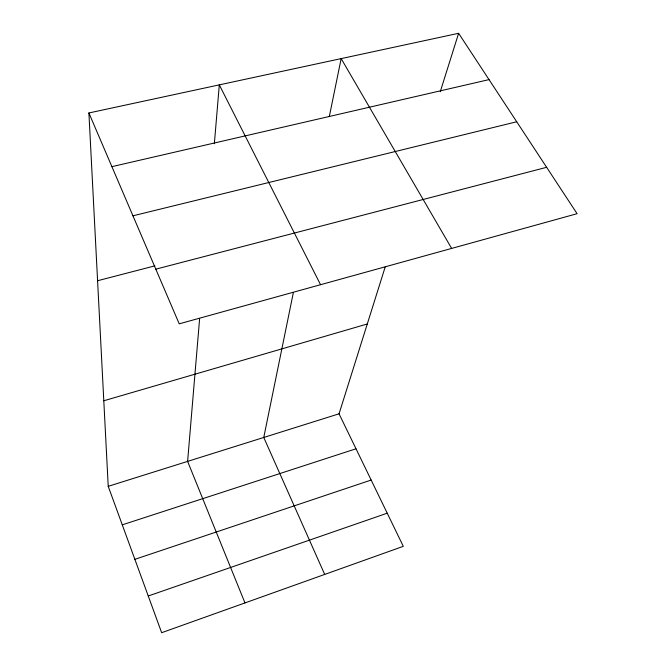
<?xml version="1.0" encoding="UTF-8"?>
<svg xmlns="http://www.w3.org/2000/svg" width="666" height="666" viewBox="0 0 666 666"><rect width="100%" height="100%" fill="white"/><g stroke="black" fill="none" stroke-linecap="round" stroke-linejoin="round"><path stroke-width="1" d="M199.634 318.473L187.604 461.388L244.971 602.921M214.352 143.739L219.305 84.865L320.554 284.707M293.373 292.516L263.761 437.47L324.692 574.433M329.304 116.625L341.159 58.608L451.64 248.418M88.903 112.97L179.221 323.834L577.097 213.694L458.616 33.3L88.903 112.97L108.225 486.33L161.655 632.7L403.296 546.336L339.052 413.811L385.148 267.108M440.251 91.742L458.616 33.3M148.252 595.987L387.229 513.195M134.873 559.332L371.162 480.044M122.278 524.841L356.002 448.784M108.225 486.33L339.052 413.811M103.796 400.774L367.282 323.976M155.811 269.164L546.636 167.308M97.586 280.736L154.895 265.851M132.95 215.809L516.724 121.77M111.896 166.658L489.035 79.612"/></g></svg>
